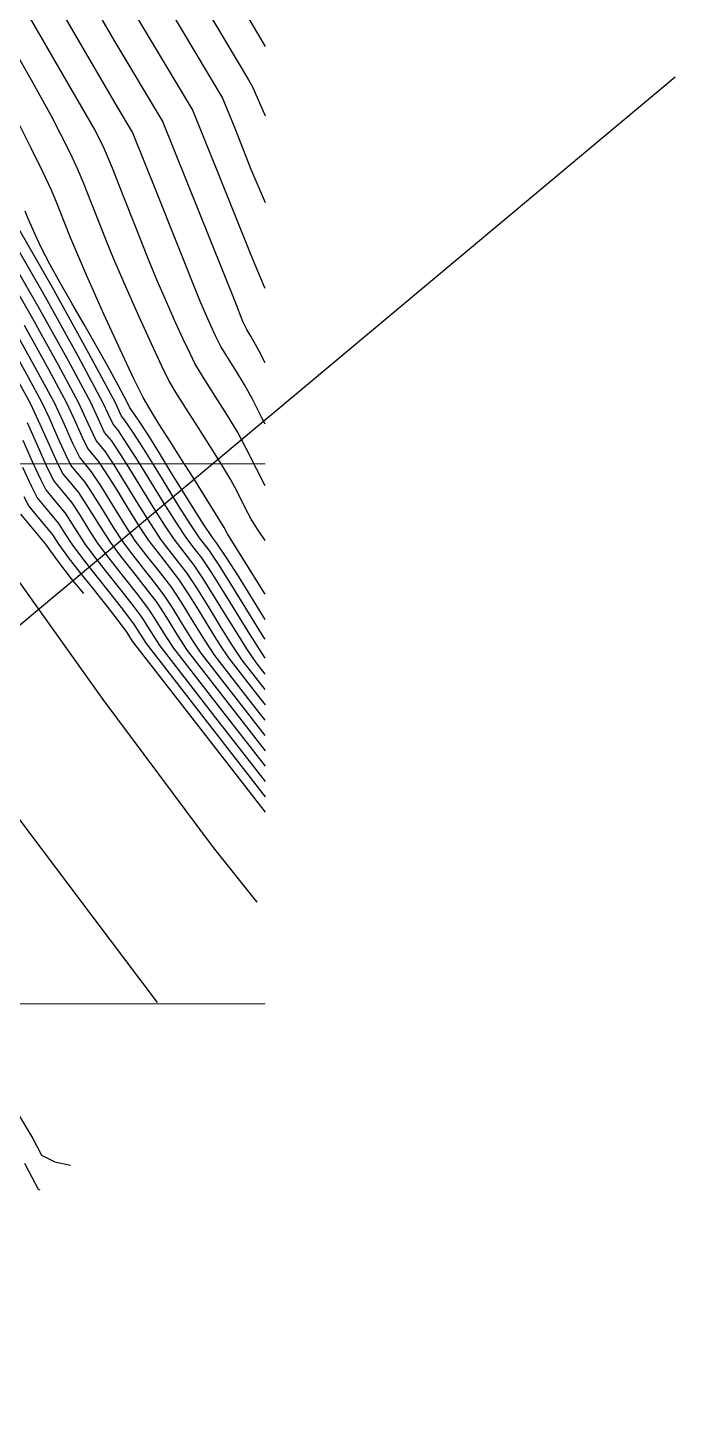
# Model space of a CAD drawing. Extents: x -427 to 62994, y 410 to 109394.
# Drawn here: x 62536 to 62566, y 108972.2 to 109036.5 of the extents above; entities that cross this region are included whole.
import ezdxf

# ---------------------------------------------------------------- set-up
doc = ezdxf.new("R2010")
doc.units = 0
doc.header["$MEASUREMENT"] = 0
for name, color, linetype in [('coordinate', 2, 'Continuous'), ('curve livello 1 m', 2, 'Continuous'), ('curve livello 1m', 2, 'Continuous'), ('curve livello 5 m', 7, 'Continuous'), ('curve livello 5m', 7, 'Continuous'), ('Strade', 7, 'Continuous')]:
    doc.layers.add(name, color=color, linetype=linetype)
doc.layers.add('no_plot', color=5, linetype='Continuous', plot=False)

msp = doc.modelspace()

# ---------------------------------------------------------------- linework, layer by layer
at = {"layer": 'coordinate', "linetype": 'Continuous', "lineweight": 0}
for p, q in [((62403.499, 109016.319), (62546.999, 109016.319)), ((62447.509, 108991.319), (62546.999, 108991.319))]:
    msp.add_line(p, q, dxfattribs=at)
at = {"layer": 'curve livello 1 m', "flags": 128}
msp.add_lwpolyline([(62535.86, 108983.95), (62536.195, 108983.311), (62536.492, 108982.748), (62536.559, 108982.725)], dxfattribs=at)
at = {"layer": 'curve livello 1m', "flags": 128}
for points in [[(62542.029, 109041.145), (62546.226, 109034.089), (62546.415, 109033.767), (62546.525, 109033.524), (62546.999, 109032.428)], [(62546.999, 109015.302), (62546.603, 109016.084), (62546.125, 109017.029), (62545.716, 109017.797), (62545.716, 109017.797), (62545.26, 109018.547), (62544.682, 109019.452), (62544.128, 109020.322), (62543.745, 109020.963), (62543.745, 109020.963), (62543.519, 109021.418), (62543.187, 109022.125), (62542.793, 109022.991), (62542.378, 109023.923), (62541.985, 109024.828), (62541.985, 109024.828), (62541.531, 109025.935), (62540.989, 109027.308), (62540.431, 109028.735), (62539.928, 109030.006), (62539.55, 109030.91), (62539.55, 109030.91), (62539.124, 109031.763), (62537.442, 109034.661), (62534.571, 109039.604)], [(62546.999, 109018.151), (62546.849, 109018.448), (62546.407, 109019.308), (62546.026, 109020.01), (62546.026, 109020.01), (62545.674, 109020.583), (62545.25, 109021.246), (62544.945, 109021.749), (62544.945, 109021.749), (62544.704, 109022.245), (62544.346, 109023.031), (62543.978, 109023.87), (62543.978, 109023.87), (62541.929, 109028.99), (62540.852, 109031.669), (62540.138, 109032.862), (62536.135, 109039.754)], [(62546.999, 109020.988), (62546.703, 109021.556), (62546.337, 109022.224), (62546.337, 109022.224), (62546.144, 109022.534), (62545.972, 109022.912), (62545.606, 109023.825), (62542.243, 109032.194), (62540.014, 109035.917), (62537.699, 109039.904)], [(62545.047, 109038.963), (62546.999, 109035.633)], [(62542.459, 109037.531), (62545.025, 109033.243), (62545.589, 109031.846), (62546.344, 109029.96), (62546.999, 109028.418)], [(62546.999, 109012.772), (62546.653, 109013.294), (62546.35, 109013.763), (62546.35, 109013.763), (62546.061, 109014.307), (62545.713, 109014.999), (62545.405, 109015.584), (62545.405, 109015.584), (62544.994, 109016.27), (62544.473, 109017.098), (62543.905, 109017.985), (62543.352, 109018.849), (62542.878, 109019.608), (62542.546, 109020.178), (62542.546, 109020.178), (62542.217, 109020.838), (62541.736, 109021.864), (62541.164, 109023.12), (62540.562, 109024.472), (62539.991, 109025.786), (62539.991, 109025.786), (62539.681, 109026.543), (62539.311, 109027.481), (62538.93, 109028.456), (62538.585, 109029.325), (62538.327, 109029.943), (62538.327, 109029.943), (62537.981, 109030.673), (62537.525, 109031.586), (62537.097, 109032.408), (62537.097, 109032.408), (62536.176, 109034.072), (62535.093, 109035.964)], [(62546.999, 109009.11), (62546.916, 109009.243), (62546.331, 109010.195), (62545.758, 109011.119), (62545.224, 109011.959), (62544.754, 109012.659), (62544.754, 109012.659), (62544.557, 109012.914), (62544.141, 109013.531), (62543.666, 109014.277), (62543.152, 109015.104), (62542.623, 109015.965), (62542.101, 109016.815), (62541.608, 109017.607), (62541.166, 109018.294), (62540.797, 109018.83), (62540.797, 109018.83), (62540.736, 109018.903), (62540.61, 109019.174), (62540.211, 109019.93), (62539.725, 109020.808), (62539.182, 109021.765), (62538.612, 109022.76), (62538.044, 109023.753), (62537.507, 109024.701), (62537.031, 109025.563), (62536.644, 109026.297), (62536.644, 109026.297), (62536.348, 109026.926), (62536.004, 109027.702), (62536.004, 109027.702), (62535.882, 109028.008)], [(62546.999, 109008.202), (62546.929, 109008.312), (62546.401, 109009.163), (62545.861, 109010.041), (62545.333, 109010.893), (62544.84, 109011.668), (62544.407, 109012.314), (62544.407, 109012.314), (62543.964, 109012.886), (62543.52, 109013.548), (62543.008, 109014.357), (62542.458, 109015.248), (62541.9, 109016.157), (62541.366, 109017.02), (62540.886, 109017.773), (62540.491, 109018.351), (62540.491, 109018.351), (62540.346, 109018.525), (62540.048, 109019.168), (62538.824, 109021.461), (62537.148, 109024.471), (62535.523, 109027.295)], [(62546.999, 109007.331), (62546.747, 109007.708), (62546.211, 109008.557), (62545.639, 109009.485), (62545.067, 109010.413), (62544.528, 109011.266), (62544.06, 109011.968), (62544.06, 109011.968), (62543.715, 109012.413), (62543.372, 109012.857), (62543.372, 109012.857), (62542.89, 109013.581), (62542.329, 109014.475), (62541.733, 109015.444), (62541.147, 109016.395), (62540.616, 109017.235), (62540.185, 109017.871), (62540.185, 109017.871), (62539.956, 109018.147), (62539.743, 109018.601), (62539.486, 109019.162), (62539.486, 109019.162), (62538.361, 109021.269), (62536.821, 109024.035), (62535.328, 109026.63)], [(62546.999, 109006.577), (62546.576, 109007.121), (62546.153, 109007.754), (62545.666, 109008.525), (62545.147, 109009.367), (62544.627, 109010.21), (62544.138, 109010.985), (62543.712, 109011.623), (62543.712, 109011.623), (62543.245, 109012.227), (62542.779, 109012.829), (62542.779, 109012.829), (62542.341, 109013.488), (62541.83, 109014.301), (62541.288, 109015.183), (62540.755, 109016.049), (62540.272, 109016.813), (62539.879, 109017.392), (62539.879, 109017.392), (62539.566, 109017.769), (62539.275, 109018.389), (62538.923, 109019.156), (62538.923, 109019.156), (62537.897, 109021.078), (62536.493, 109023.599), (62535.132, 109025.965)], [(62535.839, 109022.727), (62536.971, 109020.694), (62537.799, 109019.145), (62538.142, 109018.408), (62538.526, 109017.547), (62538.785, 109017.012), (62539.267, 109016.434), (62539.655, 109015.856), (62540.138, 109015.084), (62540.66, 109014.234), (62541.164, 109013.424), (62541.594, 109012.773), (62542.037, 109012.191), (62542.574, 109011.516), (62543.018, 109010.933), (62543.432, 109010.307), (62543.912, 109009.54), (62544.412, 109008.726), (62544.891, 109007.962), (62545.302, 109007.341), (62546.756, 109005.47), (62546.999, 109005.158)], [(62546.999, 109004.448), (62546.367, 109005.261), (62544.666, 109007.451), (62544.206, 109008.151), (62543.67, 109009.016), (62543.133, 109009.882), (62542.67, 109010.588), (62542.67, 109010.588), (62542.15, 109011.271), (62541.521, 109012.062), (62541.001, 109012.745), (62541.001, 109012.745), (62540.518, 109013.485), (62539.952, 109014.401), (62539.401, 109015.291), (62538.961, 109015.954), (62538.961, 109015.954), (62538.395, 109016.634), (62538.091, 109017.262), (62537.639, 109018.274), (62537.236, 109019.139), (62537.236, 109019.139), (62536.508, 109020.502), (62535.512, 109022.291)], [(62546.999, 109003.739), (62545.977, 109005.053), (62544.029, 109007.561), (62543.636, 109008.16), (62543.178, 109008.899), (62542.719, 109009.639), (62542.323, 109010.243), (62542.323, 109010.243), (62541.897, 109010.81), (62541.365, 109011.48), (62540.834, 109012.151), (62540.409, 109012.717), (62540.409, 109012.717), (62539.993, 109013.353), (62539.507, 109014.14), (62539.034, 109014.905), (62538.656, 109015.475), (62538.656, 109015.475), (62538.308, 109015.889), (62538.005, 109016.256), (62538.005, 109016.256), (62537.768, 109016.732), (62537.404, 109017.542), (62537.007, 109018.427), (62536.674, 109019.133), (62536.674, 109019.133), (62536.045, 109020.31), (62535.185, 109021.855)], [(62535.582, 109020.118), (62536.112, 109019.127), (62536.488, 109018.33), (62536.936, 109017.33), (62537.347, 109016.416), (62537.615, 109015.877), (62537.957, 109015.464), (62538.35, 109014.996), (62538.792, 109014.317), (62539.336, 109013.433), (62539.816, 109012.689), (62540.296, 109012.05), (62540.895, 109011.294), (62541.495, 109010.537), (62541.976, 109009.897), (62542.428, 109009.199), (62542.942, 109008.365), (62543.392, 109007.671), (62543.392, 109007.671), (62545.588, 109004.845), (62546.999, 109003.029)], [(62535.777, 109017.405), (62536.215, 109016.424), (62536.59, 109015.602), (62536.835, 109015.121), (62537.255, 109014.612), (62537.738, 109014.038), (62538.172, 109013.357), (62538.631, 109012.633), (62539.085, 109012.022), (62539.653, 109011.3), (62540.258, 109010.541), (62540.826, 109009.819), (62541.281, 109009.207), (62541.701, 109008.548), (62542.119, 109007.891), (62544.809, 109004.429), (62546.999, 109001.61)], [(62535.767, 109016.167), (62536.177, 109015.268), (62536.445, 109014.743), (62536.904, 109014.187), (62537.432, 109013.558), (62537.726, 109013.097), (62538.038, 109012.605), (62538.535, 109011.937), (62539.155, 109011.148), (62539.816, 109010.319), (62540.436, 109009.53), (62540.934, 109008.862), (62541.208, 109008.43), (62541.482, 109008.001), (62544.419, 109004.22), (62546.999, 109000.9)], [(62535.825, 109014.806), (62536.055, 109014.365), (62536.553, 109013.761), (62537.126, 109013.079), (62537.445, 109012.577), (62537.883, 109011.985), (62538.423, 109011.291), (62539.015, 109010.547), (62539.608, 109009.803), (62540.149, 109009.11), (62540.587, 109008.517), (62540.845, 109008.111), (62544.029, 109004.012), (62546.999, 109000.19)], [(62535.665, 109013.986), (62536.203, 109013.335), (62536.82, 109012.6), (62536.853, 109012.548), (62537.381, 109011.831), (62538.022, 109011.002), (62538.584, 109010.31)]]:
    msp.add_lwpolyline(points, dxfattribs=at)
at = {"layer": 'curve livello 5 m', "flags": 128}
msp.add_lwpolyline([(62535.587, 108986.169), (62536.241, 108985.095), (62536.647, 108984.323), (62537.256, 108984.013), (62537.987, 108983.855)], dxfattribs=at)
at = {"layer": 'curve livello 5m', "flags": 128}
for points in [[(62546.999, 109024.427), (62546.938, 109024.571), (62546.378, 109025.891), (62544.807, 109029.813), (62543.634, 109032.718), (62539.89, 109038.973)], [(62546.999, 109010.281), (62546.74, 109010.699), (62545.454, 109012.759), (62545.249, 109013.072), (62545.094, 109013.37), (62544.707, 109014.023), (62544.227, 109014.796), (62543.689, 109015.643), (62543.128, 109016.518), (62542.578, 109017.377), (62542.075, 109018.172), (62541.653, 109018.859), (62541.347, 109019.393), (62540.916, 109020.258), (62540.285, 109021.603), (62539.535, 109023.249), (62538.746, 109025.022), (62537.998, 109026.744), (62537.701, 109027.48), (62537.363, 109028.343), (62537.104, 109028.976), (62536.701, 109029.835), (62536.164, 109030.928), (62535.588, 109032.065)], [(62546.999, 109005.867), (62545.939, 109007.231), (62545.475, 109007.93), (62544.936, 109008.792), (62544.372, 109009.709), (62543.832, 109010.573), (62543.365, 109011.278), (62543.365, 109011.278), (62542.775, 109012.04), (62542.186, 109012.801), (62541.703, 109013.533), (62541.137, 109014.442), (62540.551, 109015.397), (62540.009, 109016.265), (62539.573, 109016.913), (62539.175, 109017.39), (62538.807, 109018.177), (62538.361, 109019.151), (62537.434, 109020.886), (62536.166, 109023.163), (62534.937, 109025.3)], [(62535.969, 109018.233), (62536.468, 109017.118), (62536.926, 109016.099), (62537.225, 109015.499), (62537.225, 109015.499), (62537.606, 109015.038), (62538.044, 109014.517), (62538.044, 109014.517), (62538.4, 109013.97), (62538.837, 109013.259), (62539.223, 109012.661), (62539.223, 109012.661), (62539.758, 109011.949), (62540.425, 109011.107), (62541.093, 109010.265), (62541.628, 109009.552), (62541.628, 109009.552), (62541.988, 109008.996), (62542.397, 109008.333), (62542.755, 109007.781), (62542.755, 109007.781), (62545.198, 109004.637), (62546.999, 109002.319)]]:
    msp.add_lwpolyline(points, dxfattribs=at)
at = {"layer": 'no_plot', "flags": 128}
msp.add_lwpolyline([(62491.798, 108972.24), (62565.995, 109034.229)], dxfattribs=at)
at = {"layer": 'Strade', "linetype": 'Continuous', "flags": 128}
for points in [[(62475.379, 109074.993), (62475.493, 109074.866), (62480.685, 109071.546), (62488.193, 109066.352), (62496.074, 109060.057), (62503.118, 109053.363), (62509.578, 109046.403), (62515.212, 109039.379), (62519.392, 109033.567), (62520.825, 109031.526), (62522.441, 109029.201), (62527.499, 109022.069), (62532.784, 109014.787), (62539.481, 109005.414), (62544.595, 108998.564), (62546.614, 108996.037)], [(62542.019, 108991.385), (62539.076, 108995.279), (62534.232, 109001.688), (62527.781, 109010.925), (62522.501, 109018.484), (62517.474, 109025.742), (62514.465, 109030.095), (62509.299, 109037.305), (62502.878, 109045.085), (62496.087, 109052.138), (62488.451, 109058.979), (62481.03, 109064.685), (62475.379, 109068.408)]]:
    msp.add_lwpolyline(points, dxfattribs=at)

doc.saveas('drawing.dxf')
